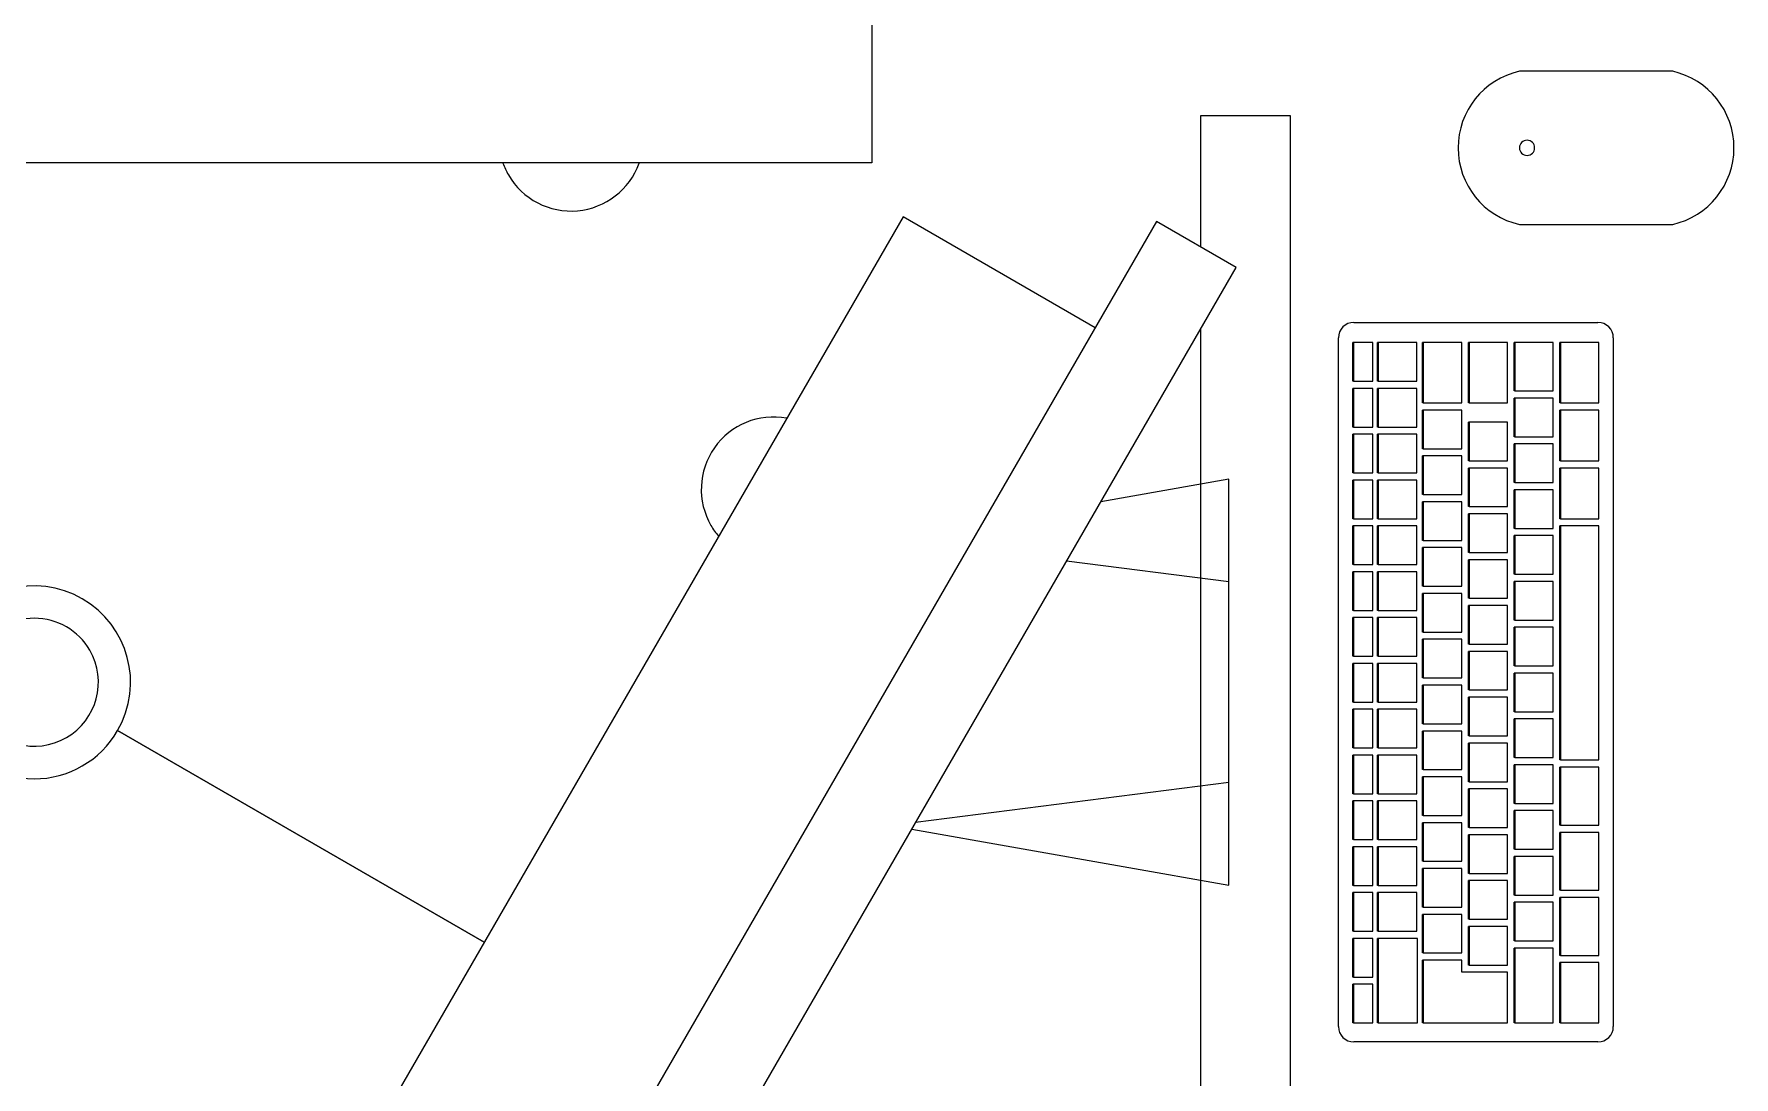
# Model space of a CAD drawing. Header units: millimetres. Extents: x 79795 to 317870, y -36033 to 97293.
# Drawn here: x 204998 to 205702, y 22629 to 23062 of the extents above; entities that cross this region are included whole.
import ezdxf

# ---------------------------------------------------------------- set-up
doc = ezdxf.new("R2010")
doc.units = ezdxf.units.MM
doc.header["$MEASUREMENT"] = 0
for name, color, linetype, lineweight in [('A-GENM', 8, 'CONTINUOUS', 9), ('E-ELEC-EQPM', 8, 'CONTINUOUS', 9), ('I-FURN', 8, 'CONTINUOUS', 9)]:
    doc.layers.add(name, color=color, linetype=linetype, lineweight=lineweight)

msp = doc.modelspace()

# ---------------------------------------------------------------- linework, layer by layer
at = {"layer": 'A-GENM'}
for p, q in [((205676.75, 23046.36), (205613.25, 23046.36)), ((205613.25, 22982.86), (205676.75, 22982.86)), ((205544.64, 22942.24), (205645.81, 22942.24)), ((205538.29, 22650.36), (205538.29, 22935.89)), ((205544.28, 22917.89), (205544.28, 22933.89)), ((205544.56, 22933.89), (205544.28, 22933.89)), ((205552.54, 22933.89), (205544.56, 22933.89)), ((205544.56, 22933.89), (205544.56, 22917.89)), ((205552.54, 22917.89), (205552.54, 22933.89)), ((205554.52, 22917.89), (205554.52, 22933.89)), ((205554.8, 22933.89), (205554.52, 22933.89)), ((205570.76, 22933.89), (205554.8, 22933.89)), ((205554.8, 22933.89), (205554.8, 22917.89)), ((205570.76, 22917.89), (205570.76, 22933.89)), ((205573.17, 22908.89), (205573.17, 22933.89)), ((205573.45, 22933.89), (205573.17, 22933.89)), ((205589.39, 22933.89), (205573.45, 22933.89)), ((205573.45, 22933.89), (205573.45, 22908.89)), ((205589.39, 22908.89), (205589.39, 22933.89)), ((205592.1, 22908.89), (205592.1, 22933.89)), ((205592.38, 22933.89), (205592.1, 22933.89)), ((205608.31, 22933.89), (205592.38, 22933.89)), ((205592.38, 22933.89), (205592.38, 22908.89)), ((205608.31, 22908.89), (205608.31, 22933.89)), ((205611.03, 22913.89), (205611.03, 22933.89)), ((205611.3, 22933.89), (205611.03, 22933.89)), ((205627.24, 22933.89), (205611.3, 22933.89)), ((205611.3, 22933.89), (205611.3, 22913.89)), ((205627.24, 22913.89), (205627.24, 22933.89)), ((205629.95, 22908.89), (205629.95, 22933.89)), ((205630.23, 22933.89), (205629.95, 22933.89)), ((205646.17, 22933.89), (205630.23, 22933.89)), ((205630.23, 22933.89), (205630.23, 22908.89)), ((205646.17, 22908.89), (205646.17, 22933.89)), ((205652.16, 22935.89), (205652.16, 22650.36)), ((205544.56, 22917.89), (205544.28, 22917.89)), ((205544.56, 22917.89), (205552.54, 22917.89)), ((205554.8, 22917.89), (205554.52, 22917.89)), ((205554.8, 22917.89), (205570.76, 22917.89)), ((205544.28, 22898.89), (205544.28, 22914.89)), ((205544.56, 22914.89), (205544.28, 22914.89)), ((205552.54, 22914.89), (205544.56, 22914.89)), ((205544.56, 22914.89), (205544.56, 22898.89)), ((205552.54, 22898.89), (205552.54, 22914.89)), ((205554.52, 22898.89), (205554.52, 22914.89)), ((205554.8, 22914.89), (205554.52, 22914.89)), ((205570.76, 22914.89), (205554.8, 22914.89)), ((205554.8, 22914.89), (205554.8, 22898.89)), ((205570.76, 22898.89), (205570.76, 22914.89)), ((205611.3, 22913.89), (205611.03, 22913.89)), ((205611.03, 22894.89), (205611.03, 22910.89)), ((205611.3, 22910.89), (205611.03, 22910.89)), ((205611.3, 22913.89), (205627.24, 22913.89)), ((205627.26, 22910.89), (205611.3, 22910.89)), ((205611.3, 22910.89), (205611.3, 22894.89)), ((205627.26, 22894.89), (205627.26, 22910.89)), ((205573.45, 22908.89), (205573.17, 22908.89)), ((205573.17, 22889.89), (205573.17, 22905.89)), ((205573.45, 22905.89), (205573.17, 22905.89)), ((205573.45, 22908.89), (205589.39, 22908.89)), ((205589.41, 22905.89), (205573.45, 22905.89)), ((205573.45, 22905.89), (205573.45, 22889.89)), ((205589.41, 22889.89), (205589.41, 22905.89)), ((205592.38, 22908.89), (205592.1, 22908.89)), ((205592.38, 22908.89), (205608.31, 22908.89)), ((205630.23, 22908.89), (205629.95, 22908.89)), ((205629.95, 22884.89), (205629.95, 22905.89)), ((205630.23, 22905.89), (205629.95, 22905.89)), ((205630.23, 22908.89), (205646.17, 22908.89)), ((205646.17, 22905.89), (205630.23, 22905.89)), ((205630.23, 22905.89), (205630.23, 22884.89)), ((205646.17, 22884.89), (205646.17, 22905.89)), ((205544.56, 22898.89), (205544.28, 22898.89)), ((205544.28, 22879.89), (205544.28, 22895.89)), ((205544.56, 22895.89), (205544.28, 22895.89)), ((205544.56, 22898.89), (205552.54, 22898.89)), ((205552.54, 22895.89), (205544.56, 22895.89)), ((205544.56, 22895.89), (205544.56, 22879.89)), ((205552.54, 22879.89), (205552.54, 22895.89)), ((205554.8, 22898.89), (205554.52, 22898.89)), ((205554.52, 22879.89), (205554.52, 22895.89)), ((205554.8, 22895.89), (205554.52, 22895.89)), ((205554.8, 22898.89), (205570.76, 22898.89)), ((205570.76, 22895.89), (205554.8, 22895.89)), ((205554.8, 22895.89), (205554.8, 22879.89)), ((205570.76, 22879.89), (205570.76, 22895.89)), ((205592.1, 22884.89), (205592.1, 22900.89)), ((205592.38, 22900.89), (205592.1, 22900.89)), ((205608.34, 22900.89), (205592.38, 22900.89)), ((205592.38, 22900.89), (205592.38, 22884.89)), ((205608.34, 22884.89), (205608.34, 22900.89)), ((205573.45, 22889.89), (205573.17, 22889.89)), ((205573.45, 22889.89), (205589.41, 22889.89)), ((205611.3, 22894.89), (205611.03, 22894.89)), ((205611.03, 22875.89), (205611.03, 22891.89)), ((205611.3, 22891.89), (205611.03, 22891.89)), ((205611.3, 22894.89), (205627.26, 22894.89)), ((205627.26, 22891.89), (205611.3, 22891.89)), ((205611.3, 22891.89), (205611.3, 22875.89)), ((205627.26, 22875.89), (205627.26, 22891.89)), ((205573.17, 22870.89), (205573.17, 22886.89)), ((205573.45, 22886.89), (205573.17, 22886.89)), ((205589.41, 22886.89), (205573.45, 22886.89)), ((205573.45, 22886.89), (205573.45, 22870.89)), ((205589.41, 22870.89), (205589.41, 22886.89)), ((205592.38, 22884.89), (205592.1, 22884.89)), ((205592.1, 22865.89), (205592.1, 22881.89)), ((205592.38, 22881.89), (205592.1, 22881.89)), ((205592.38, 22884.89), (205608.34, 22884.89)), ((205608.34, 22881.89), (205592.38, 22881.89)), ((205592.38, 22881.89), (205592.38, 22865.89)), ((205608.34, 22865.89), (205608.34, 22881.89)), ((205630.23, 22884.89), (205629.95, 22884.89)), ((205629.95, 22860.89), (205629.95, 22881.89)), ((205630.23, 22881.89), (205629.95, 22881.89)), ((205630.23, 22884.89), (205646.17, 22884.89)), ((205646.17, 22881.89), (205630.23, 22881.89)), ((205630.23, 22881.89), (205630.23, 22860.89)), ((205646.17, 22860.89), (205646.17, 22881.89)), ((205544.56, 22879.89), (205544.28, 22879.89)), ((205544.28, 22860.89), (205544.28, 22876.89)), ((205544.56, 22876.89), (205544.28, 22876.89)), ((205544.56, 22879.89), (205552.54, 22879.89)), ((205552.54, 22876.89), (205544.56, 22876.89)), ((205544.56, 22876.89), (205544.56, 22860.89)), ((205552.54, 22860.89), (205552.54, 22876.89)), ((205554.8, 22879.89), (205554.52, 22879.89)), ((205554.52, 22860.89), (205554.52, 22876.89)), ((205554.8, 22876.89), (205554.52, 22876.89)), ((205554.8, 22879.89), (205570.76, 22879.89)), ((205570.76, 22876.89), (205554.8, 22876.89)), ((205554.8, 22876.89), (205554.8, 22860.89)), ((205570.76, 22860.89), (205570.76, 22876.89)), ((205611.3, 22875.89), (205611.03, 22875.89)), ((205611.3, 22875.89), (205627.26, 22875.89)), ((205573.45, 22870.89), (205573.17, 22870.89)), ((205573.17, 22851.89), (205573.17, 22867.89)), ((205573.45, 22867.89), (205573.17, 22867.89)), ((205573.45, 22870.89), (205589.41, 22870.89)), ((205589.41, 22867.89), (205573.45, 22867.89)), ((205573.45, 22867.89), (205573.45, 22851.89)), ((205589.41, 22851.89), (205589.41, 22867.89)), ((205611.03, 22856.89), (205611.03, 22872.89)), ((205611.3, 22872.89), (205611.03, 22872.89)), ((205627.26, 22872.89), (205611.3, 22872.89)), ((205611.3, 22872.89), (205611.3, 22856.89)), ((205627.26, 22856.89), (205627.26, 22872.89)), ((205544.56, 22860.89), (205544.28, 22860.89)), ((205544.56, 22860.89), (205552.54, 22860.89)), ((205554.8, 22860.89), (205554.52, 22860.89)), ((205554.8, 22860.89), (205570.76, 22860.89)), ((205592.38, 22865.89), (205592.1, 22865.89)), ((205592.1, 22846.89), (205592.1, 22862.89)), ((205592.38, 22862.89), (205592.1, 22862.89)), ((205592.38, 22865.89), (205608.34, 22865.89)), ((205608.34, 22862.89), (205592.38, 22862.89)), ((205592.38, 22862.89), (205592.38, 22846.89)), ((205608.34, 22846.89), (205608.34, 22862.89)), ((205630.23, 22860.89), (205629.95, 22860.89)), ((205630.23, 22860.89), (205646.17, 22860.89)), ((205544.28, 22841.89), (205544.28, 22857.89)), ((205544.56, 22857.89), (205544.28, 22857.89)), ((205552.54, 22857.89), (205544.56, 22857.89)), ((205544.56, 22857.89), (205544.56, 22841.89)), ((205552.54, 22841.89), (205552.54, 22857.89)), ((205554.52, 22841.89), (205554.52, 22857.89)), ((205554.8, 22857.89), (205554.52, 22857.89)), ((205570.76, 22857.89), (205554.8, 22857.89)), ((205554.8, 22857.89), (205554.8, 22841.89)), ((205570.76, 22841.89), (205570.76, 22857.89)), ((205611.3, 22856.89), (205611.03, 22856.89)), ((205611.03, 22837.89), (205611.03, 22853.89)), ((205611.3, 22853.89), (205611.03, 22853.89)), ((205611.3, 22856.89), (205627.26, 22856.89)), ((205627.26, 22853.89), (205611.3, 22853.89)), ((205611.3, 22853.89), (205611.3, 22837.89)), ((205627.26, 22837.89), (205627.26, 22853.89)), ((205629.95, 22760.89), (205629.95, 22857.89)), ((205630.23, 22857.89), (205629.95, 22857.89)), ((205646.17, 22857.89), (205630.23, 22857.89)), ((205630.23, 22857.89), (205630.23, 22760.89)), ((205646.17, 22760.89), (205646.17, 22857.89)), ((205573.45, 22851.89), (205573.17, 22851.89)), ((205573.17, 22832.89), (205573.17, 22848.89)), ((205573.45, 22848.89), (205573.17, 22848.89)), ((205573.45, 22851.89), (205589.41, 22851.89)), ((205589.41, 22848.89), (205573.45, 22848.89)), ((205573.45, 22848.89), (205573.45, 22832.89)), ((205589.41, 22832.89), (205589.41, 22848.89)), ((205592.38, 22846.89), (205592.1, 22846.89)), ((205592.38, 22846.89), (205608.34, 22846.89)), ((205544.56, 22841.89), (205544.28, 22841.89)), ((205544.56, 22841.89), (205552.54, 22841.89)), ((205554.8, 22841.89), (205554.52, 22841.89)), ((205554.8, 22841.89), (205570.76, 22841.89)), ((205592.1, 22827.89), (205592.1, 22843.89)), ((205592.38, 22843.89), (205592.1, 22843.89)), ((205608.34, 22843.89), (205592.38, 22843.89)), ((205592.38, 22843.89), (205592.38, 22827.89)), ((205608.34, 22827.89), (205608.34, 22843.89)), ((205544.28, 22822.89), (205544.28, 22838.89)), ((205544.56, 22838.89), (205544.28, 22838.89)), ((205552.54, 22838.89), (205544.56, 22838.89)), ((205544.56, 22838.89), (205544.56, 22822.89)), ((205552.54, 22822.89), (205552.54, 22838.89)), ((205554.52, 22822.89), (205554.52, 22838.89)), ((205554.8, 22838.89), (205554.52, 22838.89)), ((205570.76, 22838.89), (205554.8, 22838.89)), ((205554.8, 22838.89), (205554.8, 22822.89)), ((205570.76, 22822.89), (205570.76, 22838.89)), ((205573.45, 22832.89), (205573.17, 22832.89)), ((205573.45, 22832.89), (205589.41, 22832.89)), ((205611.3, 22837.89), (205611.03, 22837.89)), ((205611.03, 22818.89), (205611.03, 22834.89)), ((205611.3, 22834.89), (205611.03, 22834.89)), ((205611.3, 22837.89), (205627.26, 22837.89)), ((205627.26, 22834.89), (205611.3, 22834.89)), ((205611.3, 22834.89), (205611.3, 22818.89)), ((205627.26, 22818.89), (205627.26, 22834.89)), ((205573.17, 22813.89), (205573.17, 22829.89)), ((205573.45, 22829.89), (205573.17, 22829.89)), ((205589.41, 22829.89), (205573.45, 22829.89)), ((205573.45, 22829.89), (205573.45, 22813.89)), ((205589.41, 22813.89), (205589.41, 22829.89)), ((205592.38, 22827.89), (205592.1, 22827.89)), ((205592.38, 22827.89), (205608.34, 22827.89)), ((205544.56, 22822.89), (205544.28, 22822.89)), ((205544.28, 22803.89), (205544.28, 22819.89)), ((205544.56, 22819.89), (205544.28, 22819.89)), ((205544.56, 22822.89), (205552.54, 22822.89)), ((205552.54, 22819.89), (205544.56, 22819.89)), ((205544.56, 22819.89), (205544.56, 22803.89)), ((205552.54, 22803.89), (205552.54, 22819.89)), ((205554.8, 22822.89), (205554.52, 22822.89)), ((205554.52, 22803.89), (205554.52, 22819.89)), ((205554.8, 22819.89), (205554.52, 22819.89)), ((205554.8, 22822.89), (205570.76, 22822.89)), ((205570.76, 22819.89), (205554.8, 22819.89)), ((205554.8, 22819.89), (205554.8, 22803.89)), ((205570.76, 22803.89), (205570.76, 22819.89)), ((205592.1, 22808.89), (205592.1, 22824.89)), ((205592.38, 22824.89), (205592.1, 22824.89)), ((205608.34, 22824.89), (205592.38, 22824.89)), ((205592.38, 22824.89), (205592.38, 22808.89)), ((205608.34, 22808.89), (205608.34, 22824.89)), ((205611.3, 22818.89), (205611.03, 22818.89)), ((205611.3, 22818.89), (205627.26, 22818.89)), ((205573.45, 22813.89), (205573.17, 22813.89)), ((205573.45, 22813.89), (205589.41, 22813.89)), ((205611.03, 22799.89), (205611.03, 22815.89)), ((205611.3, 22815.89), (205611.03, 22815.89)), ((205627.26, 22815.89), (205611.3, 22815.89)), ((205611.3, 22815.89), (205611.3, 22799.89)), ((205627.26, 22799.89), (205627.26, 22815.89)), ((205573.17, 22794.89), (205573.17, 22810.89)), ((205573.45, 22810.89), (205573.17, 22810.89)), ((205589.41, 22810.89), (205573.45, 22810.89)), ((205573.45, 22810.89), (205573.45, 22794.89)), ((205589.41, 22794.89), (205589.41, 22810.89)), ((205592.38, 22808.89), (205592.1, 22808.89)), ((205592.1, 22789.89), (205592.1, 22805.89)), ((205592.38, 22805.89), (205592.1, 22805.89)), ((205592.38, 22808.89), (205608.34, 22808.89)), ((205608.34, 22805.89), (205592.38, 22805.89)), ((205592.38, 22805.89), (205592.38, 22789.89)), ((205608.34, 22789.89), (205608.34, 22805.89)), ((205544.56, 22803.89), (205544.28, 22803.89)), ((205544.28, 22784.89), (205544.28, 22800.89)), ((205544.56, 22800.89), (205544.28, 22800.89)), ((205544.56, 22803.89), (205552.54, 22803.89)), ((205552.54, 22800.89), (205544.56, 22800.89)), ((205544.56, 22800.89), (205544.56, 22784.89)), ((205552.54, 22784.89), (205552.54, 22800.89)), ((205554.8, 22803.89), (205554.52, 22803.89)), ((205554.52, 22784.89), (205554.52, 22800.89)), ((205554.8, 22800.89), (205554.52, 22800.89)), ((205554.8, 22803.89), (205570.76, 22803.89)), ((205570.76, 22800.89), (205554.8, 22800.89)), ((205554.8, 22800.89), (205554.8, 22784.89)), ((205570.76, 22784.89), (205570.76, 22800.89)), ((205611.3, 22799.89), (205611.03, 22799.89)), ((205611.3, 22799.89), (205627.26, 22799.89)), ((205573.45, 22794.89), (205573.17, 22794.89)), ((205573.17, 22775.89), (205573.17, 22791.89)), ((205573.45, 22791.89), (205573.17, 22791.89)), ((205573.45, 22794.89), (205589.41, 22794.89)), ((205589.41, 22791.89), (205573.45, 22791.89)), ((205573.45, 22791.89), (205573.45, 22775.89)), ((205589.41, 22775.89), (205589.41, 22791.89)), ((205611.03, 22780.89), (205611.03, 22796.89)), ((205611.3, 22796.89), (205611.03, 22796.89)), ((205627.26, 22796.89), (205611.3, 22796.89)), ((205611.3, 22796.89), (205611.3, 22780.89)), ((205627.26, 22780.89), (205627.26, 22796.89)), ((205544.56, 22784.89), (205544.28, 22784.89)), ((205544.56, 22784.89), (205552.54, 22784.89)), ((205554.8, 22784.89), (205554.52, 22784.89)), ((205554.8, 22784.89), (205570.76, 22784.89)), ((205592.38, 22789.89), (205592.1, 22789.89)), ((205592.1, 22770.89), (205592.1, 22786.89)), ((205592.38, 22786.89), (205592.1, 22786.89)), ((205592.38, 22789.89), (205608.34, 22789.89)), ((205608.34, 22786.89), (205592.38, 22786.89)), ((205592.38, 22786.89), (205592.38, 22770.89)), ((205608.34, 22770.89), (205608.34, 22786.89)), ((205544.28, 22765.89), (205544.28, 22781.89)), ((205544.56, 22781.89), (205544.28, 22781.89)), ((205552.54, 22781.89), (205544.56, 22781.89)), ((205544.56, 22781.89), (205544.56, 22765.89)), ((205552.54, 22765.89), (205552.54, 22781.89)), ((205554.52, 22765.89), (205554.52, 22781.89)), ((205554.8, 22781.89), (205554.52, 22781.89)), ((205570.76, 22781.89), (205554.8, 22781.89)), ((205554.8, 22781.89), (205554.8, 22765.89)), ((205570.76, 22765.89), (205570.76, 22781.89)), ((205611.3, 22780.89), (205611.03, 22780.89)), ((205611.03, 22761.89), (205611.03, 22777.89)), ((205611.3, 22777.89), (205611.03, 22777.89)), ((205611.3, 22780.89), (205627.26, 22780.89)), ((205627.26, 22777.89), (205611.3, 22777.89)), ((205611.3, 22777.89), (205611.3, 22761.89)), ((205627.26, 22761.89), (205627.26, 22777.89)), ((205573.45, 22775.89), (205573.17, 22775.89)), ((205573.17, 22756.89), (205573.17, 22772.89)), ((205573.45, 22772.89), (205573.17, 22772.89)), ((205573.45, 22775.89), (205589.41, 22775.89)), ((205589.41, 22772.89), (205573.45, 22772.89)), ((205573.45, 22772.89), (205573.45, 22756.89)), ((205589.41, 22756.89), (205589.41, 22772.89)), ((205592.38, 22770.89), (205592.1, 22770.89)), ((205592.38, 22770.89), (205608.34, 22770.89)), ((205544.56, 22765.89), (205544.28, 22765.89)), ((205544.28, 22746.89), (205544.28, 22762.89)), ((205544.56, 22762.89), (205544.28, 22762.89)), ((205544.56, 22765.89), (205552.54, 22765.89)), ((205552.54, 22762.89), (205544.56, 22762.89)), ((205544.56, 22762.89), (205544.56, 22746.89)), ((205552.54, 22746.89), (205552.54, 22762.89)), ((205554.8, 22765.89), (205554.52, 22765.89)), ((205554.52, 22746.89), (205554.52, 22762.89)), ((205554.8, 22762.89), (205554.52, 22762.89)), ((205554.8, 22765.89), (205570.76, 22765.89)), ((205570.76, 22762.89), (205554.8, 22762.89)), ((205554.8, 22762.89), (205554.8, 22746.89)), ((205570.76, 22746.89), (205570.76, 22762.89)), ((205592.1, 22751.89), (205592.1, 22767.89)), ((205592.38, 22767.89), (205592.1, 22767.89)), ((205608.34, 22767.89), (205592.38, 22767.89)), ((205592.38, 22767.89), (205592.38, 22751.89)), ((205608.34, 22751.89), (205608.34, 22767.89)), ((205611.3, 22761.89), (205611.03, 22761.89)), ((205611.3, 22761.89), (205627.26, 22761.89)), ((205573.45, 22756.89), (205573.17, 22756.89)), ((205573.45, 22756.89), (205589.41, 22756.89)), ((205611.03, 22742.89), (205611.03, 22758.89)), ((205611.3, 22758.89), (205611.03, 22758.89)), ((205627.26, 22758.89), (205611.3, 22758.89)), ((205611.3, 22758.89), (205611.3, 22742.89)), ((205627.26, 22742.89), (205627.26, 22758.89)), ((205630.23, 22760.89), (205629.95, 22760.89)), ((205629.95, 22733.89), (205629.95, 22757.89)), ((205630.23, 22757.89), (205629.95, 22757.89)), ((205630.23, 22760.89), (205646.17, 22760.89)), ((205646.17, 22757.89), (205630.23, 22757.89)), ((205630.23, 22757.89), (205630.23, 22733.89)), ((205646.17, 22733.89), (205646.17, 22757.89)), ((205573.17, 22737.89), (205573.17, 22753.89)), ((205573.45, 22753.89), (205573.17, 22753.89)), ((205589.41, 22753.89), (205573.45, 22753.89)), ((205573.45, 22753.89), (205573.45, 22737.89)), ((205589.41, 22737.89), (205589.41, 22753.89)), ((205592.38, 22751.89), (205592.1, 22751.89)), ((205592.1, 22732.89), (205592.1, 22748.89)), ((205592.38, 22748.89), (205592.1, 22748.89)), ((205592.38, 22751.89), (205608.34, 22751.89)), ((205608.34, 22748.89), (205592.38, 22748.89)), ((205592.38, 22748.89), (205592.38, 22732.89)), ((205608.34, 22732.89), (205608.34, 22748.89)), ((205544.56, 22746.89), (205544.28, 22746.89)), ((205544.28, 22727.89), (205544.28, 22743.89)), ((205544.56, 22743.89), (205544.28, 22743.89)), ((205544.56, 22746.89), (205552.54, 22746.89)), ((205552.54, 22743.89), (205544.56, 22743.89)), ((205544.56, 22743.89), (205544.56, 22727.89)), ((205552.54, 22727.89), (205552.54, 22743.89)), ((205554.8, 22746.89), (205554.52, 22746.89)), ((205554.52, 22727.89), (205554.52, 22743.89)), ((205554.8, 22743.89), (205554.52, 22743.89)), ((205554.8, 22746.89), (205570.76, 22746.89)), ((205570.76, 22743.89), (205554.8, 22743.89)), ((205554.8, 22743.89), (205554.8, 22727.89)), ((205570.76, 22727.89), (205570.76, 22743.89)), ((205611.3, 22742.89), (205611.03, 22742.89)), ((205611.3, 22742.89), (205627.26, 22742.89)), ((205573.45, 22737.89), (205573.17, 22737.89)), ((205573.17, 22718.89), (205573.17, 22734.89)), ((205573.45, 22734.89), (205573.17, 22734.89)), ((205573.45, 22737.89), (205589.41, 22737.89)), ((205589.41, 22734.89), (205573.45, 22734.89)), ((205573.45, 22734.89), (205573.45, 22718.89)), ((205589.41, 22718.89), (205589.41, 22734.89)), ((205611.03, 22723.89), (205611.03, 22739.89)), ((205611.3, 22739.89), (205611.03, 22739.89)), ((205627.26, 22739.89), (205611.3, 22739.89)), ((205611.3, 22739.89), (205611.3, 22723.89)), ((205627.26, 22723.89), (205627.26, 22739.89)), ((205630.23, 22733.89), (205629.95, 22733.89)), ((205630.23, 22733.89), (205646.17, 22733.89)), ((205544.56, 22727.89), (205544.28, 22727.89)), ((205544.56, 22727.89), (205552.54, 22727.89)), ((205554.8, 22727.89), (205554.52, 22727.89)), ((205554.8, 22727.89), (205570.76, 22727.89)), ((205592.38, 22732.89), (205592.1, 22732.89)), ((205592.1, 22713.89), (205592.1, 22729.89)), ((205592.38, 22729.89), (205592.1, 22729.89)), ((205592.38, 22732.89), (205608.34, 22732.89)), ((205608.34, 22729.89), (205592.38, 22729.89)), ((205592.38, 22729.89), (205592.38, 22713.89)), ((205608.34, 22713.89), (205608.34, 22729.89)), ((205629.95, 22706.89), (205629.95, 22730.89)), ((205630.23, 22730.89), (205629.95, 22730.89)), ((205646.17, 22730.89), (205630.23, 22730.89)), ((205630.23, 22730.89), (205630.23, 22706.89)), ((205646.17, 22706.89), (205646.17, 22730.89)), ((205544.28, 22708.89), (205544.28, 22724.89)), ((205544.56, 22724.89), (205544.28, 22724.89)), ((205552.54, 22724.89), (205544.56, 22724.89)), ((205544.56, 22724.89), (205544.56, 22708.89)), ((205552.54, 22708.89), (205552.54, 22724.89)), ((205554.52, 22708.89), (205554.52, 22724.89)), ((205554.8, 22724.89), (205554.52, 22724.89)), ((205570.76, 22724.89), (205554.8, 22724.89)), ((205554.8, 22724.89), (205554.8, 22708.89)), ((205570.76, 22708.89), (205570.76, 22724.89)), ((205611.3, 22723.89), (205611.03, 22723.89)), ((205611.03, 22704.89), (205611.03, 22720.89)), ((205611.3, 22720.89), (205611.03, 22720.89)), ((205611.3, 22723.89), (205627.26, 22723.89)), ((205627.26, 22720.89), (205611.3, 22720.89)), ((205611.3, 22720.89), (205611.3, 22704.89)), ((205627.26, 22704.89), (205627.26, 22720.89)), ((205573.45, 22718.89), (205573.17, 22718.89)), ((205573.17, 22699.89), (205573.17, 22715.89)), ((205573.45, 22715.89), (205573.17, 22715.89)), ((205573.45, 22718.89), (205589.41, 22718.89)), ((205589.41, 22715.89), (205573.45, 22715.89)), ((205573.45, 22715.89), (205573.45, 22699.89)), ((205589.41, 22699.89), (205589.41, 22715.89)), ((205592.38, 22713.89), (205592.1, 22713.89)), ((205592.38, 22713.89), (205608.34, 22713.89)), ((205544.56, 22708.89), (205544.28, 22708.89)), ((205544.28, 22689.89), (205544.28, 22705.89)), ((205544.56, 22705.89), (205544.28, 22705.89)), ((205544.56, 22708.89), (205552.54, 22708.89)), ((205552.54, 22705.89), (205544.56, 22705.89)), ((205544.56, 22705.89), (205544.56, 22689.89)), ((205552.54, 22689.89), (205552.54, 22705.89)), ((205554.8, 22708.89), (205554.52, 22708.89)), ((205554.52, 22689.89), (205554.52, 22705.89)), ((205554.8, 22705.89), (205554.52, 22705.89)), ((205554.8, 22708.89), (205570.76, 22708.89)), ((205570.76, 22705.89), (205554.8, 22705.89)), ((205554.8, 22705.89), (205554.8, 22689.89)), ((205570.76, 22689.89), (205570.76, 22705.89)), ((205592.1, 22694.89), (205592.1, 22710.89)), ((205592.38, 22710.89), (205592.1, 22710.89)), ((205608.34, 22710.89), (205592.38, 22710.89)), ((205592.38, 22710.89), (205592.38, 22694.89)), ((205608.34, 22694.89), (205608.34, 22710.89)), ((205630.23, 22706.89), (205629.95, 22706.89)), ((205630.23, 22706.89), (205646.17, 22706.89)), ((205573.45, 22699.89), (205573.17, 22699.89)), ((205573.45, 22699.89), (205589.41, 22699.89)), ((205611.3, 22704.89), (205611.03, 22704.89)), ((205611.03, 22685.89), (205611.03, 22701.89)), ((205611.3, 22701.89), (205611.03, 22701.89)), ((205611.3, 22704.89), (205627.26, 22704.89)), ((205627.26, 22701.89), (205611.3, 22701.89)), ((205611.3, 22701.89), (205611.3, 22685.89)), ((205627.26, 22685.89), (205627.26, 22701.89)), ((205629.95, 22679.89), (205629.95, 22703.89)), ((205630.23, 22703.89), (205629.95, 22703.89)), ((205646.17, 22703.89), (205630.23, 22703.89)), ((205630.23, 22703.89), (205630.23, 22679.89)), ((205646.17, 22679.89), (205646.17, 22703.89)), ((205573.17, 22680.89), (205573.17, 22696.89)), ((205573.45, 22696.89), (205573.17, 22696.89)), ((205589.41, 22696.89), (205573.45, 22696.89)), ((205573.45, 22696.89), (205573.45, 22680.89)), ((205589.41, 22680.89), (205589.41, 22696.89)), ((205592.38, 22694.89), (205592.1, 22694.89)), ((205592.1, 22675.89), (205592.1, 22691.89)), ((205592.38, 22691.89), (205592.1, 22691.89)), ((205592.38, 22694.89), (205608.34, 22694.89)), ((205608.34, 22691.89), (205592.38, 22691.89)), ((205592.38, 22691.89), (205592.38, 22675.89)), ((205608.34, 22675.89), (205608.34, 22691.89)), ((205544.56, 22689.89), (205544.28, 22689.89)), ((205544.28, 22670.89), (205544.28, 22686.89)), ((205544.56, 22686.89), (205544.28, 22686.89)), ((205544.56, 22689.89), (205552.54, 22689.89)), ((205552.54, 22686.89), (205544.56, 22686.89)), ((205544.56, 22686.89), (205544.56, 22670.89)), ((205552.54, 22670.89), (205552.54, 22686.89)), ((205554.8, 22689.89), (205554.52, 22689.89)), ((205554.52, 22651.89), (205554.52, 22686.89)), ((205554.8, 22686.89), (205554.52, 22686.89)), ((205554.8, 22689.89), (205570.76, 22689.89)), ((205571.03, 22686.89), (205554.8, 22686.89)), ((205554.8, 22686.89), (205554.8, 22651.89)), ((205571.03, 22651.89), (205571.03, 22686.89)), ((205611.3, 22685.89), (205611.03, 22685.89)), ((205611.3, 22685.89), (205627.26, 22685.89)), ((205573.45, 22680.89), (205573.17, 22680.89)), ((205573.17, 22651.89), (205573.17, 22677.89)), ((205573.45, 22677.89), (205573.17, 22677.89)), ((205573.45, 22680.89), (205589.41, 22680.89)), ((205589.41, 22677.89), (205573.45, 22677.89)), ((205573.45, 22677.89), (205573.45, 22651.89)), ((205589.41, 22672.89), (205589.41, 22677.89)), ((205611.03, 22651.89), (205611.03, 22682.89)), ((205611.3, 22682.89), (205611.03, 22682.89)), ((205627.26, 22682.89), (205611.3, 22682.89)), ((205611.3, 22682.89), (205611.3, 22651.89)), ((205627.26, 22651.89), (205627.26, 22682.89)), ((205630.23, 22679.89), (205629.95, 22679.89)), ((205630.23, 22679.89), (205646.17, 22679.89)), ((205544.56, 22670.89), (205544.28, 22670.89)), ((205544.56, 22670.89), (205552.54, 22670.89)), ((205608.34, 22672.89), (205589.41, 22672.89)), ((205592.38, 22675.89), (205592.1, 22675.89)), ((205592.38, 22675.89), (205608.34, 22675.89)), ((205608.34, 22651.89), (205608.34, 22672.89)), ((205629.95, 22651.89), (205629.95, 22676.89)), ((205630.23, 22676.89), (205629.95, 22676.89)), ((205646.17, 22676.89), (205630.23, 22676.89)), ((205630.23, 22676.89), (205630.23, 22651.89)), ((205646.17, 22651.89), (205646.17, 22676.89)), ((205544.28, 22651.89), (205544.28, 22667.89)), ((205544.56, 22667.89), (205544.28, 22667.89)), ((205552.54, 22667.89), (205544.56, 22667.89)), ((205544.56, 22667.89), (205544.56, 22651.89)), ((205552.54, 22651.89), (205552.54, 22667.89)), ((205544.56, 22651.89), (205544.28, 22651.89)), ((205544.56, 22651.89), (205552.54, 22651.89)), ((205554.8, 22651.89), (205554.52, 22651.89)), ((205554.8, 22651.89), (205571.03, 22651.89)), ((205573.45, 22651.89), (205573.17, 22651.89)), ((205573.45, 22651.89), (205608.34, 22651.89)), ((205611.3, 22651.89), (205611.03, 22651.89)), ((205611.3, 22651.89), (205627.26, 22651.89)), ((205630.23, 22651.89), (205629.95, 22651.89)), ((205630.23, 22651.89), (205646.17, 22651.89)), ((205645.81, 22644.01), (205544.64, 22644.01))]:
    msp.add_line(p, q, dxfattribs=at)
for centre, radius, start, end in [((205620.4, 23014.61), 32.54, 102.68038, 257.31962), ((205669.61, 23014.61), 32.54, 282.68038, 77.31962), ((205616.41, 23014.61), 3.16, 90, 270), ((205616.41, 23014.61), 3.16, 270, 90), ((205544.64, 22935.89), 6.35, 90, 180), ((205645.81, 22935.89), 6.35, 0, 90), ((205544.64, 22650.36), 6.35, 180, 270), ((205645.81, 22650.36), 6.35, 270, 0)]:
    msp.add_arc(centre, radius, start, end, dxfattribs=at)
at = {"layer": 'E-ELEC-EQPM'}
for p, q in [((205345.01, 23100.25), (205345.01, 23008.35)), ((205345.01, 23100.25), (205345.01, 23008.35)), ((205345.01, 23008.35), (204646.61, 23008.35)), ((205345.01, 23008.35), (204646.61, 23008.35)), ((205357.93, 22985.99), (205008.73, 22381.16)), ((205357.93, 22985.99), (205008.73, 22381.16)), ((205462.91, 22984.03), (205062.91, 22291.21)), ((205437.51, 22940.04), (205357.93, 22985.99)), ((205437.51, 22940.04), (205357.93, 22985.99)), ((205462.91, 22984.03), (205437.51, 22940.04)), ((205495.91, 22964.98), (205462.91, 22984.03)), ((205495.91, 22964.98), (205462.91, 22984.03)), ((205095.91, 22272.16), (205495.91, 22964.98)), ((205095.91, 22272.16), (205495.91, 22964.98))]:
    msp.add_line(p, q, dxfattribs=at)
at = {"layer": 'I-FURN'}
for p, q in [((205481.21, 23028.07), (205518.29, 23028.07)), ((205481.21, 22973.47), (205481.21, 23028.07)), ((205518.29, 23028.07), (205518.29, 22558.17)), ((205481.21, 22558.17), (205481.21, 22939.53)), ((205492.89, 22877.28), (205439.88, 22867.93)), ((205492.89, 22708.97), (205492.89, 22877.28)), ((205492.89, 22834.69), (205425.65, 22843.29)), ((205184.37, 22685.39), (205032.54, 22773.05)), ((205032.54, 22773.05), (205184.37, 22685.39)), ((205492.89, 22751.56), (205363.1, 22734.96)), ((205361.5, 22732.18), (205492.89, 22708.97))]:
    msp.add_line(p, q, dxfattribs=at)
for centre, radius, start, end in [((205220.38, 23018.43), 30, 199.79296, 210), ((205220.38, 23018.43), 30, 210, 340.20704), ((205304.32, 22873.05), 30, 79.73187, 210), ((205304.32, 22873.05), 30, 210, 220.26813), ((204997.89, 22793.05), 40, 330.00141, 150.00141), ((204998.05, 22793.12), 26.51, 30, 210), ((204997.89, 22793.05), 40, 150.00141, 330.00141), ((204998.05, 22793.12), 26.51, 210, 30)]:
    msp.add_arc(centre, radius, start, end, dxfattribs=at)

doc.saveas('drawing.dxf')
